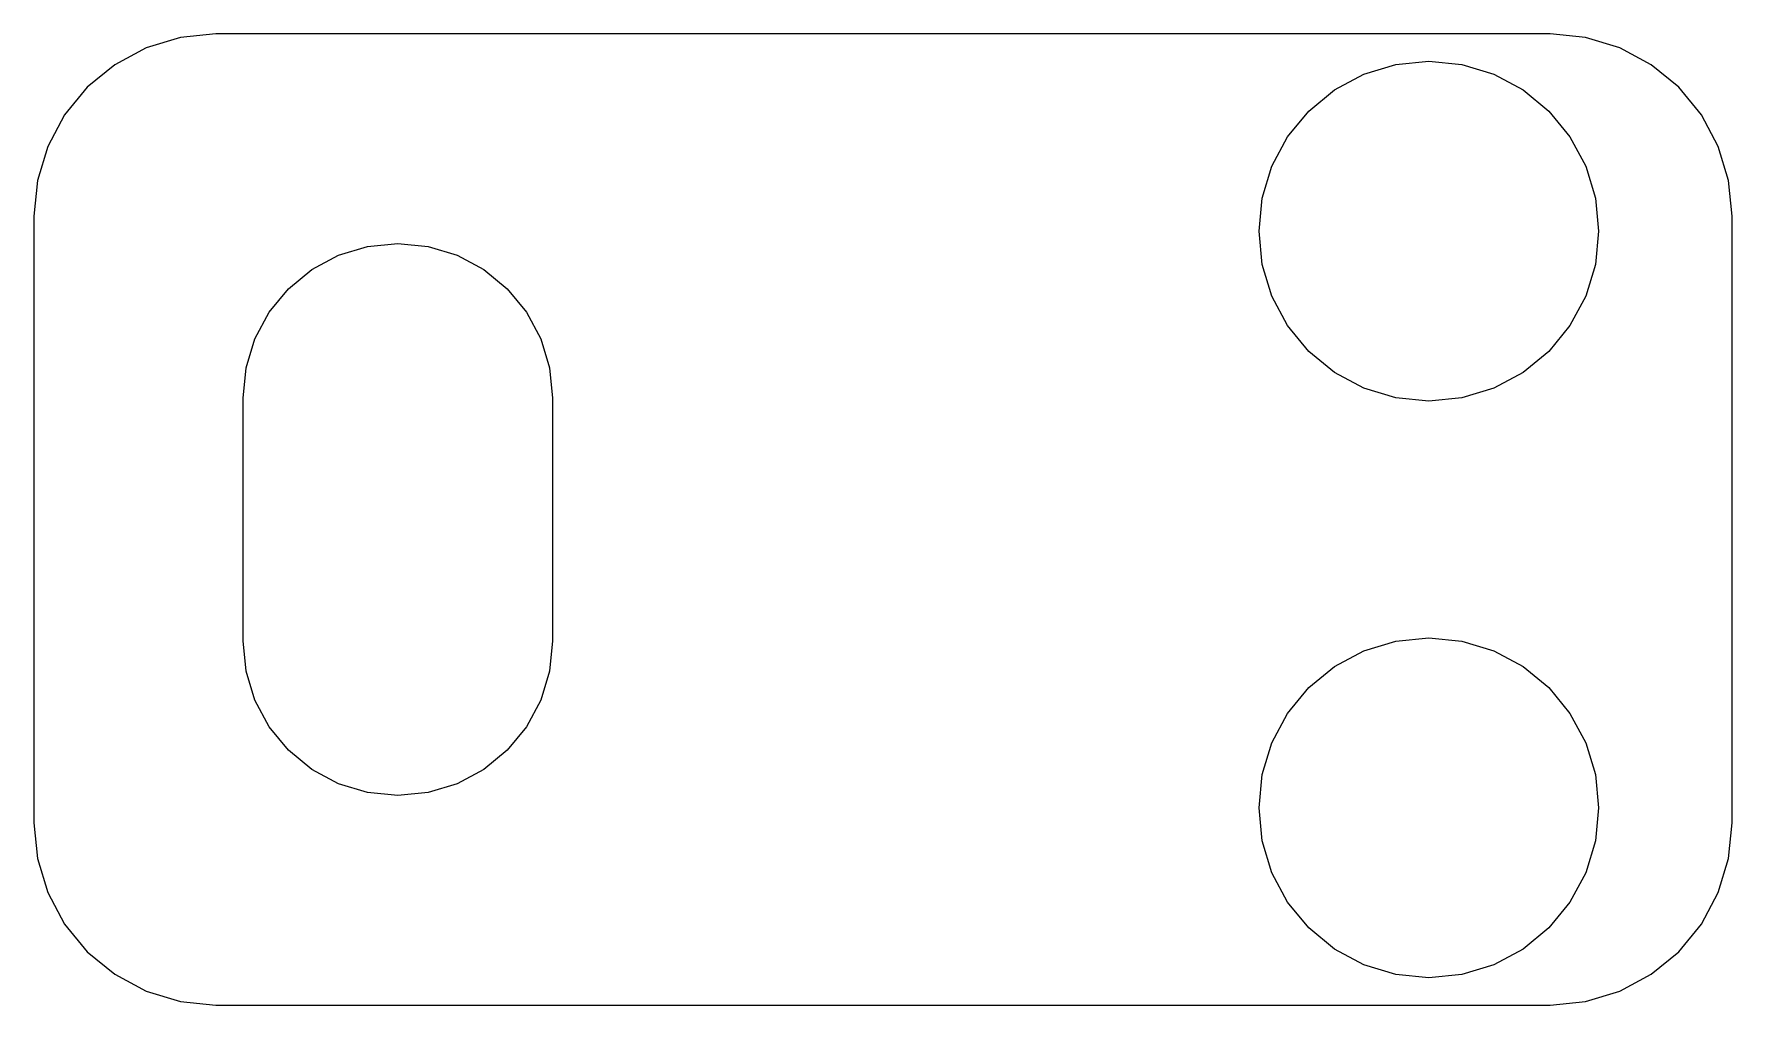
# Model space of a CAD drawing. Header units: metres. Extents: x 0 to 28, y -8 to 8.
import ezdxf

# ---------------------------------------------------------------- set-up
doc = ezdxf.new("R2010")
doc.units = ezdxf.units.M

msp = doc.modelspace()

# ---------------------------------------------------------------- linework, layer by layer
for p, q in [((2.41473, 7.94236), (1.85195, 7.77164)), ((3, 8), (2.41473, 7.94236)), ((25, 8), (3, 8)), ((25.5853, 7.94236), (25, 8)), ((26.148, 7.77164), (25.5853, 7.94236)), ((1.85195, 7.77164), (1.33329, 7.49441)), ((26.6667, 7.49441), (26.148, 7.77164)), ((1.33329, 7.49441), (0.878679, 7.12132)), ((21.4444, 7.07811), (21.9285, 7.33686)), ((21.9285, 7.33686), (22.4537, 7.4962)), ((22.4537, 7.4962), (23, 7.55)), ((23, 7.55), (23.5463, 7.4962)), ((23.5463, 7.4962), (24.0715, 7.33686)), ((24.0715, 7.33686), (24.5556, 7.07811)), ((27.1213, 7.12132), (26.6667, 7.49441)), ((0.878679, 7.12132), (0.50559, 6.66671)), ((21.0201, 6.7299), (21.4444, 7.07811)), ((24.5556, 7.07811), (24.9799, 6.7299)), ((27.4944, 6.66671), (27.1213, 7.12132)), ((20.6719, 6.3056), (21.0201, 6.7299)), ((24.9799, 6.7299), (25.3281, 6.3056)), ((0.50559, 6.66671), (0.228361, 6.14805)), ((27.7716, 6.14805), (27.4944, 6.66671)), ((20.4131, 5.82151), (20.6719, 6.3056)), ((25.3281, 6.3056), (25.5869, 5.82151)), ((0.228361, 6.14805), (0.057644, 5.58527)), ((27.9424, 5.58527), (27.7716, 6.14805)), ((20.2538, 5.29625), (20.4131, 5.82151)), ((25.5869, 5.82151), (25.7462, 5.29625)), ((0.057644, 5.58527), (0, 5)), ((28, 5), (27.9424, 5.58527)), ((20.2, 4.75), (20.2538, 5.29625)), ((25.7462, 5.29625), (25.8, 4.75)), ((0, 5), (0, -5)), ((28, -5), (28, 5)), ((5.02416, 4.35589), (5.50252, 4.501)), ((5.50252, 4.501), (6, 4.55)), ((6, 4.55), (6.49748, 4.501)), ((6.49748, 4.501), (6.97584, 4.35589)), ((20.2538, 4.20375), (20.2, 4.75)), ((25.8, 4.75), (25.7462, 4.20375)), ((4.5833, 4.12025), (5.02416, 4.35589)), ((6.97584, 4.35589), (7.4167, 4.12025)), ((20.4131, 3.67849), (20.2538, 4.20375)), ((25.7462, 4.20375), (25.5869, 3.67849)), ((4.19688, 3.80312), (4.5833, 4.12025)), ((7.4167, 4.12025), (7.80312, 3.80312)), ((3.87975, 3.4167), (4.19688, 3.80312)), ((7.80312, 3.80312), (8.12025, 3.4167)), ((20.6719, 3.1944), (20.4131, 3.67849)), ((25.5869, 3.67849), (25.3281, 3.1944)), ((3.64411, 2.97584), (3.87975, 3.4167)), ((8.12025, 3.4167), (8.35589, 2.97584)), ((21.0201, 2.7701), (20.6719, 3.1944)), ((25.3281, 3.1944), (24.9799, 2.7701)), ((3.499, 2.49748), (3.64411, 2.97584)), ((8.35589, 2.97584), (8.501, 2.49748)), ((21.4444, 2.42188), (21.0201, 2.7701)), ((24.9799, 2.7701), (24.5556, 2.42188)), ((3.45, 2), (3.499, 2.49748)), ((8.501, 2.49748), (8.55, 2)), ((21.9285, 2.16314), (21.4444, 2.42188)), ((24.5556, 2.42188), (24.0715, 2.16314)), ((3.45, -2), (3.45, 2)), ((8.55, 2), (8.55, -2)), ((22.4537, 2.0038), (21.9285, 2.16314)), ((23, 1.95), (22.4537, 2.0038)), ((23.5463, 2.0038), (23, 1.95)), ((24.0715, 2.16314), (23.5463, 2.0038)), ((22.4537, -2.0038), (23, -1.95)), ((23, -1.95), (23.5463, -2.0038)), ((3.499, -2.49748), (3.45, -2)), ((3.45, -2), (3.45, -2)), ((8.55, -2), (8.501, -2.49748)), ((21.4444, -2.42188), (21.9285, -2.16314)), ((21.9285, -2.16314), (22.4537, -2.0038)), ((23.5463, -2.0038), (24.0715, -2.16314)), ((24.0715, -2.16314), (24.5556, -2.42188)), ((3.64411, -2.97584), (3.499, -2.49748)), ((8.501, -2.49748), (8.35589, -2.97584)), ((21.0201, -2.7701), (21.4444, -2.42188)), ((24.5556, -2.42188), (24.9799, -2.7701)), ((20.6719, -3.1944), (21.0201, -2.7701)), ((24.9799, -2.7701), (25.3281, -3.1944)), ((3.87975, -3.4167), (3.64411, -2.97584)), ((8.35589, -2.97584), (8.12025, -3.4167)), ((20.4131, -3.67849), (20.6719, -3.1944)), ((25.3281, -3.1944), (25.5869, -3.67849)), ((4.19688, -3.80312), (3.87975, -3.4167)), ((8.12025, -3.4167), (7.80312, -3.80312)), ((4.5833, -4.12025), (4.19688, -3.80312)), ((7.80312, -3.80312), (7.4167, -4.12025)), ((20.2538, -4.20375), (20.4131, -3.67849)), ((25.5869, -3.67849), (25.7462, -4.20375)), ((5.02416, -4.35589), (4.5833, -4.12025)), ((7.4167, -4.12025), (6.97584, -4.35589)), ((5.50252, -4.501), (5.02416, -4.35589)), ((6.97584, -4.35589), (6.49748, -4.501)), ((20.2, -4.75), (20.2538, -4.20375)), ((25.7462, -4.20375), (25.8, -4.75)), ((6, -4.55), (5.50252, -4.501)), ((6.49748, -4.501), (6, -4.55)), ((20.2538, -5.29625), (20.2, -4.75)), ((25.8, -4.75), (25.7462, -5.29625)), ((0, -5), (0.057644, -5.58527)), ((27.9424, -5.58527), (28, -5)), ((20.4131, -5.82151), (20.2538, -5.29625)), ((25.7462, -5.29625), (25.5869, -5.82151)), ((0.057644, -5.58527), (0.228361, -6.14805)), ((27.7716, -6.14805), (27.9424, -5.58527)), ((20.6719, -6.3056), (20.4131, -5.82151)), ((25.5869, -5.82151), (25.3281, -6.3056)), ((0.228361, -6.14805), (0.50559, -6.66671)), ((27.4944, -6.66671), (27.7716, -6.14805)), ((21.0201, -6.7299), (20.6719, -6.3056)), ((25.3281, -6.3056), (24.9799, -6.7299)), ((0.50559, -6.66671), (0.878679, -7.12132)), ((27.1213, -7.12132), (27.4944, -6.66671)), ((21.4444, -7.07811), (21.0201, -6.7299)), ((24.9799, -6.7299), (24.5556, -7.07811)), ((0.878679, -7.12132), (1.33329, -7.49441)), ((21.9285, -7.33686), (21.4444, -7.07811)), ((24.5556, -7.07811), (24.0715, -7.33686)), ((26.6667, -7.49441), (27.1213, -7.12132)), ((1.33329, -7.49441), (1.85195, -7.77164)), ((22.4537, -7.4962), (21.9285, -7.33686)), ((23, -7.55), (22.4537, -7.4962)), ((23.5463, -7.4962), (23, -7.55)), ((24.0715, -7.33686), (23.5463, -7.4962)), ((26.148, -7.77164), (26.6667, -7.49441)), ((1.85195, -7.77164), (2.41473, -7.94236)), ((25.5853, -7.94236), (26.148, -7.77164)), ((2.41473, -7.94236), (3, -8)), ((3, -8), (3, -8)), ((3, -8), (3, -8)), ((3, -8), (25, -8)), ((25, -8), (25.5853, -7.94236))]:
    msp.add_line(p, q)

doc.saveas('drawing.dxf')
